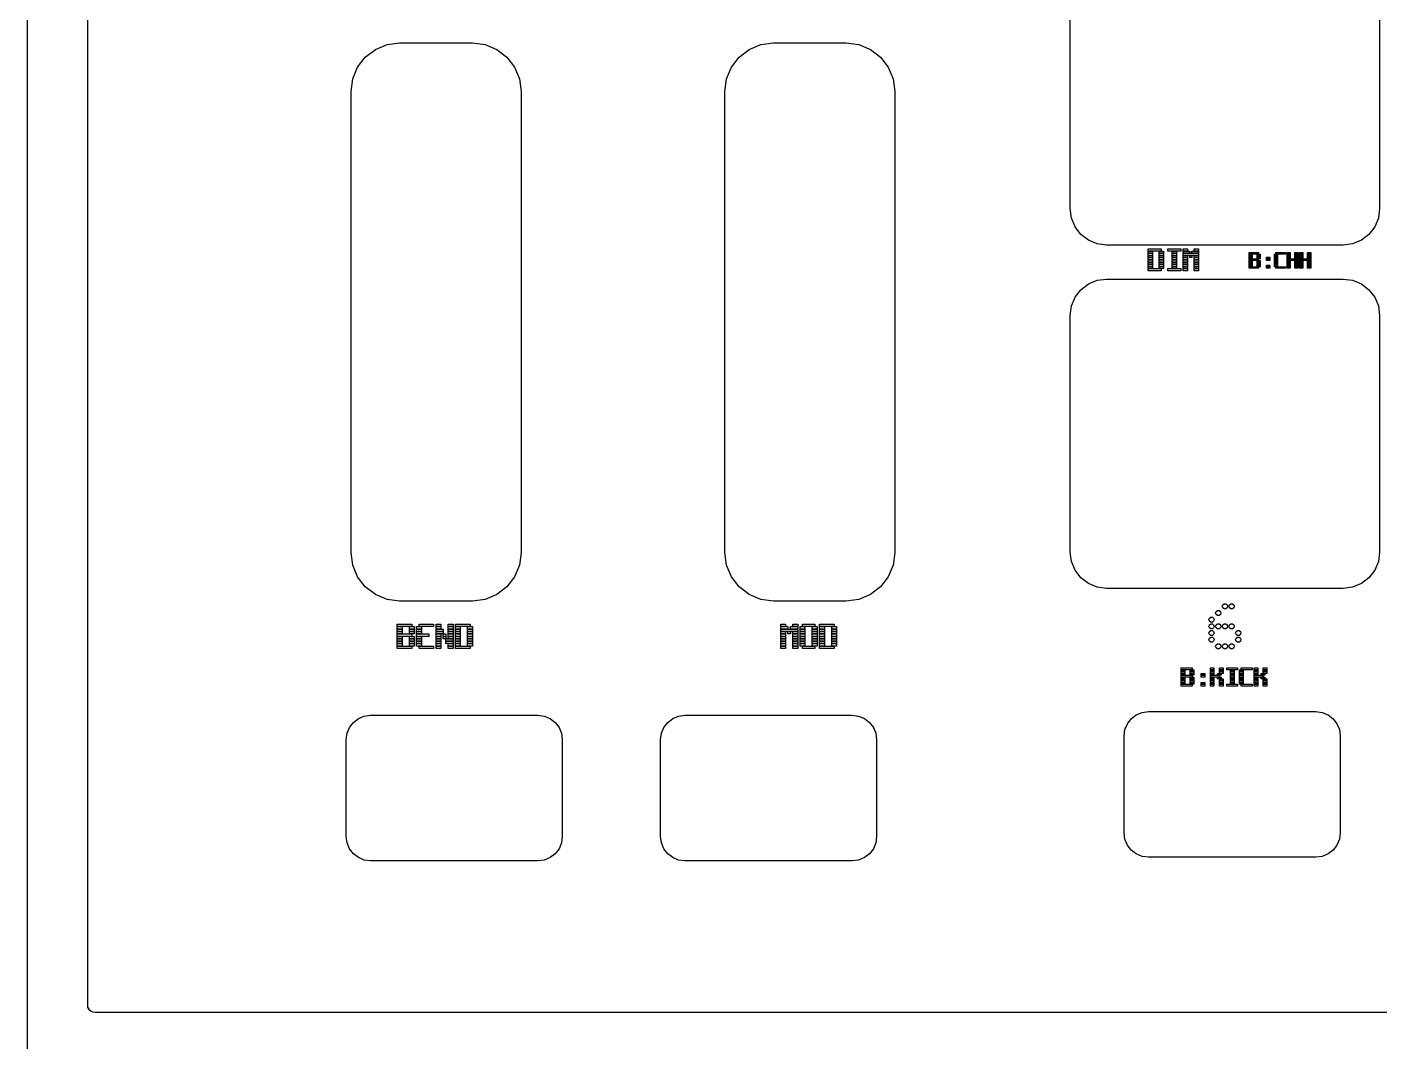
# Model space of a CAD drawing. Header units: millimetres. Extents: x 0 to 390, y 0 to 390.
# Drawn here: x 0 to 111.5, y 111.2 to 194.8 of the extents above; entities that cross this region are included whole.
import ezdxf

# ---------------------------------------------------------------- set-up
doc = ezdxf.new("R2010")
doc.units = ezdxf.units.MM
for name, color, linetype in [('INCISIONE', 7, 'CONTINUOUS'), ('SEGNO', 5, 'CONTINUOUS'), ('TAGLIO', 1, 'CONTINUOUS')]:
    doc.layers.add(name, color=color, linetype=linetype)

msp = doc.modelspace()

# ---------------------------------------------------------------- linework, layer by layer
at = {"layer": 'INCISIONE'}
for points in [[(92.38, 176.51), (93.46, 176.51), (93.46, 176.33), (92.38, 176.33)], [(92.38, 176.33), (92.74, 176.33), (92.74, 176.15), (92.38, 176.15)], [(92.38, 176.15), (92.74, 176.15), (92.74, 175.97), (92.38, 175.97)], [(93.28, 176.33), (93.64, 176.33), (93.64, 176.15), (93.28, 176.15)], [(93.28, 176.15), (93.64, 176.15), (93.64, 175.97), (93.28, 175.97)], [(94, 176.51), (95.08, 176.51), (95.08, 176.33), (94, 176.33)], [(94.36, 176.33), (94.72, 176.33), (94.72, 176.15), (94.36, 176.15)], [(94.36, 176.15), (94.72, 176.15), (94.72, 175.97), (94.36, 175.97)], [(95.26, 176.51), (95.62, 176.51), (95.62, 176.33), (95.26, 176.33)], [(95.26, 176.33), (95.8, 176.33), (95.8, 176.15), (95.26, 176.15)], [(95.26, 176.15), (96.52, 176.15), (96.52, 175.97), (95.26, 175.97)], [(95.98, 176.33), (96.52, 176.33), (96.52, 176.15), (95.98, 176.15)], [(96.16, 176.51), (96.52, 176.51), (96.52, 176.33), (96.16, 176.33)], [(100.7, 176.21), (101.48, 176.21), (101.48, 176.08), (100.7, 176.08)], [(102.91, 176.21), (103.69, 176.21), (103.69, 176.08), (102.91, 176.08)], [(103.82, 176.21), (104.08, 176.21), (104.08, 176.08), (103.82, 176.08)], [(104.47, 176.21), (104.73, 176.21), (104.73, 176.08), (104.47, 176.08)], [(104.86, 176.21), (105.12, 176.21), (105.12, 176.08), (104.86, 176.08)], [(105.51, 176.21), (105.77, 176.21), (105.77, 176.08), (105.51, 176.08)], [(92.38, 175.97), (92.74, 175.97), (92.74, 175.79), (92.38, 175.79)], [(92.38, 175.79), (92.74, 175.79), (92.74, 175.61), (92.38, 175.61)], [(92.38, 175.61), (92.74, 175.61), (92.74, 175.43), (92.38, 175.43)], [(92.38, 175.43), (92.74, 175.43), (92.74, 175.25), (92.38, 175.25)], [(92.38, 175.25), (92.74, 175.25), (92.74, 175.07), (92.38, 175.07)], [(92.38, 175.07), (92.74, 175.07), (92.74, 174.89), (92.38, 174.89)], [(93.28, 175.97), (93.64, 175.97), (93.64, 175.79), (93.28, 175.79)], [(93.28, 175.79), (93.64, 175.79), (93.64, 175.61), (93.28, 175.61)], [(93.28, 175.61), (93.64, 175.61), (93.64, 175.43), (93.28, 175.43)], [(93.28, 175.43), (93.64, 175.43), (93.64, 175.25), (93.28, 175.25)], [(93.28, 175.25), (93.64, 175.25), (93.64, 175.07), (93.28, 175.07)], [(93.28, 175.07), (93.64, 175.07), (93.64, 174.89), (93.28, 174.89)], [(94.36, 175.97), (94.72, 175.97), (94.72, 175.79), (94.36, 175.79)], [(94.36, 175.79), (94.72, 175.79), (94.72, 175.61), (94.36, 175.61)], [(94.36, 175.61), (94.72, 175.61), (94.72, 175.43), (94.36, 175.43)], [(94.36, 175.43), (94.72, 175.43), (94.72, 175.25), (94.36, 175.25)], [(94.36, 175.25), (94.72, 175.25), (94.72, 175.07), (94.36, 175.07)], [(94.36, 175.07), (94.72, 175.07), (94.72, 174.89), (94.36, 174.89)], [(95.26, 175.97), (95.62, 175.97), (95.62, 175.79), (95.26, 175.79)], [(95.26, 175.79), (95.62, 175.79), (95.62, 175.61), (95.26, 175.61)], [(95.26, 175.61), (95.62, 175.61), (95.62, 175.43), (95.26, 175.43)], [(95.26, 175.43), (95.62, 175.43), (95.62, 175.25), (95.26, 175.25)], [(95.26, 175.25), (95.62, 175.25), (95.62, 175.07), (95.26, 175.07)], [(95.26, 175.07), (95.62, 175.07), (95.62, 174.89), (95.26, 174.89)], [(95.8, 175.97), (95.98, 175.97), (95.98, 175.79), (95.8, 175.79)], [(96.16, 175.97), (96.52, 175.97), (96.52, 175.79), (96.16, 175.79)], [(96.16, 175.79), (96.52, 175.79), (96.52, 175.61), (96.16, 175.61)], [(96.16, 175.61), (96.52, 175.61), (96.52, 175.43), (96.16, 175.43)], [(96.16, 175.43), (96.52, 175.43), (96.52, 175.25), (96.16, 175.25)], [(96.16, 175.25), (96.52, 175.25), (96.52, 175.07), (96.16, 175.07)], [(96.16, 175.07), (96.52, 175.07), (96.52, 174.89), (96.16, 174.89)], [(100.7, 176.08), (100.96, 176.08), (100.96, 175.95), (100.7, 175.95)], [(100.7, 175.95), (100.96, 175.95), (100.96, 175.82), (100.7, 175.82)], [(100.7, 175.82), (100.96, 175.82), (100.96, 175.69), (100.7, 175.69)], [(100.7, 175.69), (101.48, 175.69), (101.48, 175.56), (100.7, 175.56)], [(100.7, 175.56), (100.96, 175.56), (100.96, 175.43), (100.7, 175.43)], [(100.7, 175.43), (100.96, 175.43), (100.96, 175.3), (100.7, 175.3)], [(100.7, 175.3), (100.96, 175.3), (100.96, 175.17), (100.7, 175.17)], [(100.7, 175.17), (100.96, 175.17), (100.96, 175.04), (100.7, 175.04)], [(100.7, 175.04), (101.48, 175.04), (101.48, 174.91), (100.7, 174.91)], [(101.35, 176.08), (101.61, 176.08), (101.61, 175.95), (101.35, 175.95)], [(101.35, 175.95), (101.61, 175.95), (101.61, 175.82), (101.35, 175.82)], [(101.35, 175.82), (101.61, 175.82), (101.61, 175.69), (101.35, 175.69)], [(101.35, 175.56), (101.61, 175.56), (101.61, 175.43), (101.35, 175.43)], [(101.35, 175.43), (101.61, 175.43), (101.61, 175.3), (101.35, 175.3)], [(101.35, 175.3), (101.61, 175.3), (101.61, 175.17), (101.35, 175.17)], [(101.35, 175.17), (101.61, 175.17), (101.61, 175.04), (101.35, 175.04)], [(102.13, 175.82), (102.39, 175.82), (102.39, 175.69), (102.13, 175.69)], [(102.13, 175.69), (102.39, 175.69), (102.39, 175.56), (102.13, 175.56)], [(102.13, 175.17), (102.39, 175.17), (102.39, 175.04), (102.13, 175.04)], [(102.13, 175.04), (102.39, 175.04), (102.39, 174.91), (102.13, 174.91)], [(102.78, 176.08), (103.04, 176.08), (103.04, 175.95), (102.78, 175.95)], [(102.78, 175.95), (103.04, 175.95), (103.04, 175.82), (102.78, 175.82)], [(102.78, 175.82), (103.04, 175.82), (103.04, 175.69), (102.78, 175.69)], [(102.78, 175.69), (103.04, 175.69), (103.04, 175.56), (102.78, 175.56)], [(102.78, 175.56), (103.04, 175.56), (103.04, 175.43), (102.78, 175.43)], [(102.78, 175.43), (103.04, 175.43), (103.04, 175.3), (102.78, 175.3)], [(102.78, 175.3), (103.04, 175.3), (103.04, 175.17), (102.78, 175.17)], [(102.78, 175.17), (103.04, 175.17), (103.04, 175.04), (102.78, 175.04)], [(102.91, 175.04), (103.69, 175.04), (103.69, 174.91), (102.91, 174.91)], [(103.82, 176.08), (104.08, 176.08), (104.08, 175.95), (103.82, 175.95)], [(103.82, 175.95), (104.08, 175.95), (104.08, 175.82), (103.82, 175.82)], [(103.82, 175.82), (104.08, 175.82), (104.08, 175.69), (103.82, 175.69)], [(103.82, 175.69), (104.73, 175.69), (104.73, 175.56), (103.82, 175.56)], [(103.82, 175.56), (104.08, 175.56), (104.08, 175.43), (103.82, 175.43)], [(103.82, 175.43), (104.08, 175.43), (104.08, 175.3), (103.82, 175.3)], [(103.82, 175.3), (104.08, 175.3), (104.08, 175.17), (103.82, 175.17)], [(103.82, 175.17), (104.08, 175.17), (104.08, 175.04), (103.82, 175.04)], [(103.82, 175.04), (104.08, 175.04), (104.08, 174.91), (103.82, 174.91)], [(104.47, 176.08), (104.73, 176.08), (104.73, 175.95), (104.47, 175.95)], [(104.47, 175.95), (104.73, 175.95), (104.73, 175.82), (104.47, 175.82)], [(104.47, 175.82), (104.73, 175.82), (104.73, 175.69), (104.47, 175.69)], [(104.47, 175.56), (104.73, 175.56), (104.73, 175.43), (104.47, 175.43)], [(104.47, 175.43), (104.73, 175.43), (104.73, 175.3), (104.47, 175.3)], [(104.47, 175.3), (104.73, 175.3), (104.73, 175.17), (104.47, 175.17)], [(104.47, 175.17), (104.73, 175.17), (104.73, 175.04), (104.47, 175.04)], [(104.47, 175.04), (104.73, 175.04), (104.73, 174.91), (104.47, 174.91)], [(104.86, 176.08), (105.12, 176.08), (105.12, 175.95), (104.86, 175.95)], [(104.86, 175.95), (105.12, 175.95), (105.12, 175.82), (104.86, 175.82)], [(104.86, 175.82), (105.12, 175.82), (105.12, 175.69), (104.86, 175.69)], [(104.86, 175.69), (105.77, 175.69), (105.77, 175.56), (104.86, 175.56)], [(104.86, 175.56), (105.12, 175.56), (105.12, 175.43), (104.86, 175.43)], [(104.86, 175.43), (105.12, 175.43), (105.12, 175.3), (104.86, 175.3)], [(104.86, 175.3), (105.12, 175.3), (105.12, 175.17), (104.86, 175.17)], [(104.86, 175.17), (105.12, 175.17), (105.12, 175.04), (104.86, 175.04)], [(104.86, 175.04), (105.12, 175.04), (105.12, 174.91), (104.86, 174.91)], [(105.51, 176.08), (105.77, 176.08), (105.77, 175.95), (105.51, 175.95)], [(105.51, 175.95), (105.77, 175.95), (105.77, 175.82), (105.51, 175.82)], [(105.51, 175.82), (105.77, 175.82), (105.77, 175.69), (105.51, 175.69)], [(105.51, 175.56), (105.77, 175.56), (105.77, 175.43), (105.51, 175.43)], [(105.51, 175.43), (105.77, 175.43), (105.77, 175.3), (105.51, 175.3)], [(105.51, 175.3), (105.77, 175.3), (105.77, 175.17), (105.51, 175.17)], [(105.51, 175.17), (105.77, 175.17), (105.77, 175.04), (105.51, 175.04)], [(105.51, 175.04), (105.77, 175.04), (105.77, 174.91), (105.51, 174.91)], [(92.38, 174.89), (93.46, 174.89), (93.46, 174.71), (92.38, 174.71)], [(94, 174.89), (95.08, 174.89), (95.08, 174.71), (94, 174.71)], [(95.26, 174.89), (95.62, 174.89), (95.62, 174.71), (95.26, 174.71)], [(96.16, 174.89), (96.52, 174.89), (96.52, 174.71), (96.16, 174.71)], [(98.915, 147.055), (98.874, 146.929), (98.766, 146.851), (98.634, 146.851), (98.526, 146.929), (98.485, 147.055), (98.526, 147.181), (98.634, 147.259), (98.766, 147.259), (98.874, 147.181)], [(99.465, 147.055), (99.424, 146.929), (99.316, 146.851), (99.184, 146.851), (99.076, 146.929), (99.035, 147.055), (99.076, 147.181), (99.184, 147.259), (99.316, 147.259), (99.424, 147.181)], [(97.815, 145.955), (97.774, 145.829), (97.666, 145.751), (97.534, 145.751), (97.426, 145.829), (97.385, 145.955), (97.426, 146.081), (97.534, 146.159), (97.666, 146.159), (97.774, 146.081)], [(98.365, 146.505), (98.324, 146.379), (98.216, 146.301), (98.084, 146.301), (97.976, 146.379), (97.935, 146.505), (97.976, 146.631), (98.084, 146.709), (98.216, 146.709), (98.324, 146.631)], [(30.5, 145.58), (31.7, 145.58), (31.7, 145.38), (30.5, 145.38)], [(30.5, 145.38), (30.9, 145.38), (30.9, 145.18), (30.5, 145.18)], [(30.5, 145.18), (30.9, 145.18), (30.9, 144.98), (30.5, 144.98)], [(30.5, 144.98), (30.9, 144.98), (30.9, 144.78), (30.5, 144.78)], [(31.5, 145.38), (31.9, 145.38), (31.9, 145.18), (31.5, 145.18)], [(31.5, 145.18), (31.9, 145.18), (31.9, 144.98), (31.5, 144.98)], [(31.5, 144.98), (31.9, 144.98), (31.9, 144.78), (31.5, 144.78)], [(32.1, 145.38), (32.5, 145.38), (32.5, 145.18), (32.1, 145.18)], [(32.1, 145.18), (32.5, 145.18), (32.5, 144.98), (32.1, 144.98)], [(32.1, 144.98), (32.5, 144.98), (32.5, 144.78), (32.1, 144.78)], [(32.3, 145.58), (33.5, 145.58), (33.5, 145.38), (32.3, 145.38)], [(33.7, 145.58), (34.1, 145.58), (34.1, 145.38), (33.7, 145.38)], [(33.7, 145.38), (34.1, 145.38), (34.1, 145.18), (33.7, 145.18)], [(33.7, 145.18), (34.3, 145.18), (34.3, 144.98), (33.7, 144.98)], [(33.7, 144.98), (34.3, 144.98), (34.3, 144.78), (33.7, 144.78)], [(34.7, 145.58), (35.1, 145.58), (35.1, 145.38), (34.7, 145.38)], [(34.7, 145.38), (35.1, 145.38), (35.1, 145.18), (34.7, 145.18)], [(34.7, 145.18), (35.1, 145.18), (35.1, 144.98), (34.7, 144.98)], [(34.7, 144.98), (35.1, 144.98), (35.1, 144.78), (34.7, 144.78)], [(35.3, 145.58), (36.5, 145.58), (36.5, 145.38), (35.3, 145.38)], [(35.3, 145.38), (35.7, 145.38), (35.7, 145.18), (35.3, 145.18)], [(35.3, 145.18), (35.7, 145.18), (35.7, 144.98), (35.3, 144.98)], [(35.3, 144.98), (35.7, 144.98), (35.7, 144.78), (35.3, 144.78)], [(36.3, 145.38), (36.7, 145.38), (36.7, 145.18), (36.3, 145.18)], [(36.3, 145.18), (36.7, 145.18), (36.7, 144.98), (36.3, 144.98)], [(36.3, 144.98), (36.7, 144.98), (36.7, 144.78), (36.3, 144.78)], [(62.1, 145.58), (62.5, 145.58), (62.5, 145.38), (62.1, 145.38)], [(62.1, 145.38), (62.7, 145.38), (62.7, 145.18), (62.1, 145.18)], [(62.1, 145.18), (63.5, 145.18), (63.5, 144.98), (62.1, 144.98)], [(62.1, 144.98), (62.5, 144.98), (62.5, 144.78), (62.1, 144.78)], [(62.7, 144.98), (62.9, 144.98), (62.9, 144.78), (62.7, 144.78)], [(62.9, 145.38), (63.5, 145.38), (63.5, 145.18), (62.9, 145.18)], [(63.1, 145.58), (63.5, 145.58), (63.5, 145.38), (63.1, 145.38)], [(63.1, 144.98), (63.5, 144.98), (63.5, 144.78), (63.1, 144.78)], [(63.7, 145.38), (64.1, 145.38), (64.1, 145.18), (63.7, 145.18)], [(63.7, 145.18), (64.1, 145.18), (64.1, 144.98), (63.7, 144.98)], [(63.7, 144.98), (64.1, 144.98), (64.1, 144.78), (63.7, 144.78)], [(63.9, 145.58), (64.9, 145.58), (64.9, 145.38), (63.9, 145.38)], [(64.7, 145.38), (65.1, 145.38), (65.1, 145.18), (64.7, 145.18)], [(64.7, 145.18), (65.1, 145.18), (65.1, 144.98), (64.7, 144.98)], [(64.7, 144.98), (65.1, 144.98), (65.1, 144.78), (64.7, 144.78)], [(65.3, 145.58), (66.5, 145.58), (66.5, 145.38), (65.3, 145.38)], [(65.3, 145.38), (65.7, 145.38), (65.7, 145.18), (65.3, 145.18)], [(65.3, 145.18), (65.7, 145.18), (65.7, 144.98), (65.3, 144.98)], [(65.3, 144.98), (65.7, 144.98), (65.7, 144.78), (65.3, 144.78)], [(66.3, 145.38), (66.7, 145.38), (66.7, 145.18), (66.3, 145.18)], [(66.3, 145.18), (66.7, 145.18), (66.7, 144.98), (66.3, 144.98)], [(66.3, 144.98), (66.7, 144.98), (66.7, 144.78), (66.3, 144.78)], [(97.815, 145.405), (97.774, 145.279), (97.666, 145.201), (97.534, 145.201), (97.426, 145.279), (97.385, 145.405), (97.426, 145.531), (97.534, 145.609), (97.666, 145.609), (97.774, 145.531)], [(97.815, 144.855), (97.774, 144.729), (97.666, 144.651), (97.534, 144.651), (97.426, 144.729), (97.385, 144.855), (97.426, 144.981), (97.534, 145.059), (97.666, 145.059), (97.774, 144.981)], [(98.365, 145.405), (98.324, 145.279), (98.216, 145.201), (98.084, 145.201), (97.976, 145.279), (97.935, 145.405), (97.976, 145.531), (98.084, 145.609), (98.216, 145.609), (98.324, 145.531)], [(98.915, 145.405), (98.874, 145.279), (98.766, 145.201), (98.634, 145.201), (98.526, 145.279), (98.485, 145.405), (98.526, 145.531), (98.634, 145.609), (98.766, 145.609), (98.874, 145.531)], [(99.465, 145.405), (99.424, 145.279), (99.316, 145.201), (99.184, 145.201), (99.076, 145.279), (99.035, 145.405), (99.076, 145.531), (99.184, 145.609), (99.316, 145.609), (99.424, 145.531)], [(100.015, 144.855), (99.974, 144.729), (99.866, 144.651), (99.734, 144.651), (99.626, 144.729), (99.585, 144.855), (99.626, 144.981), (99.734, 145.059), (99.866, 145.059), (99.974, 144.981)], [(30.5, 144.78), (31.7, 144.78), (31.7, 144.58), (30.5, 144.58)], [(30.5, 144.58), (30.9, 144.58), (30.9, 144.38), (30.5, 144.38)], [(30.5, 144.38), (30.9, 144.38), (30.9, 144.18), (30.5, 144.18)], [(30.5, 144.18), (30.9, 144.18), (30.9, 143.98), (30.5, 143.98)], [(30.5, 143.98), (30.9, 143.98), (30.9, 143.78), (30.5, 143.78)], [(31.5, 144.58), (31.9, 144.58), (31.9, 144.38), (31.5, 144.38)], [(31.5, 144.38), (31.9, 144.38), (31.9, 144.18), (31.5, 144.18)], [(31.5, 144.18), (31.9, 144.18), (31.9, 143.98), (31.5, 143.98)], [(31.5, 143.98), (31.9, 143.98), (31.9, 143.78), (31.5, 143.78)], [(32.1, 144.78), (33.1, 144.78), (33.1, 144.58), (32.1, 144.58)], [(32.1, 144.58), (32.5, 144.58), (32.5, 144.38), (32.1, 144.38)], [(32.1, 144.38), (32.5, 144.38), (32.5, 144.18), (32.1, 144.18)], [(32.1, 144.18), (32.5, 144.18), (32.5, 143.98), (32.1, 143.98)], [(32.1, 143.98), (32.5, 143.98), (32.5, 143.78), (32.1, 143.78)], [(33.7, 144.78), (34.1, 144.78), (34.1, 144.58), (33.7, 144.58)], [(33.7, 144.58), (34.1, 144.58), (34.1, 144.38), (33.7, 144.38)], [(33.7, 144.38), (34.1, 144.38), (34.1, 144.18), (33.7, 144.18)], [(33.7, 144.18), (34.1, 144.18), (34.1, 143.98), (33.7, 143.98)], [(33.7, 143.98), (34.1, 143.98), (34.1, 143.78), (33.7, 143.78)], [(34.3, 144.78), (34.5, 144.78), (34.5, 144.58), (34.3, 144.58)], [(34.3, 144.58), (34.5, 144.58), (34.5, 144.38), (34.3, 144.38)], [(34.5, 144.38), (35.1, 144.38), (35.1, 144.18), (34.5, 144.18)], [(34.5, 144.18), (35.1, 144.18), (35.1, 143.98), (34.5, 143.98)], [(34.7, 144.78), (35.1, 144.78), (35.1, 144.58), (34.7, 144.58)], [(34.7, 144.58), (35.1, 144.58), (35.1, 144.38), (34.7, 144.38)], [(34.7, 143.98), (35.1, 143.98), (35.1, 143.78), (34.7, 143.78)], [(35.3, 144.78), (35.7, 144.78), (35.7, 144.58), (35.3, 144.58)], [(35.3, 144.58), (35.7, 144.58), (35.7, 144.38), (35.3, 144.38)], [(35.3, 144.38), (35.7, 144.38), (35.7, 144.18), (35.3, 144.18)], [(35.3, 144.18), (35.7, 144.18), (35.7, 143.98), (35.3, 143.98)], [(35.3, 143.98), (35.7, 143.98), (35.7, 143.78), (35.3, 143.78)], [(36.3, 144.78), (36.7, 144.78), (36.7, 144.58), (36.3, 144.58)], [(36.3, 144.58), (36.7, 144.58), (36.7, 144.38), (36.3, 144.38)], [(36.3, 144.38), (36.7, 144.38), (36.7, 144.18), (36.3, 144.18)], [(36.3, 144.18), (36.7, 144.18), (36.7, 143.98), (36.3, 143.98)], [(36.3, 143.98), (36.7, 143.98), (36.7, 143.78), (36.3, 143.78)], [(62.1, 144.78), (62.5, 144.78), (62.5, 144.58), (62.1, 144.58)], [(62.1, 144.58), (62.5, 144.58), (62.5, 144.38), (62.1, 144.38)], [(62.1, 144.38), (62.5, 144.38), (62.5, 144.18), (62.1, 144.18)], [(62.1, 144.18), (62.5, 144.18), (62.5, 143.98), (62.1, 143.98)], [(62.1, 143.98), (62.5, 143.98), (62.5, 143.78), (62.1, 143.78)], [(63.1, 144.78), (63.5, 144.78), (63.5, 144.58), (63.1, 144.58)], [(63.1, 144.58), (63.5, 144.58), (63.5, 144.38), (63.1, 144.38)], [(63.1, 144.38), (63.5, 144.38), (63.5, 144.18), (63.1, 144.18)], [(63.1, 144.18), (63.5, 144.18), (63.5, 143.98), (63.1, 143.98)], [(63.1, 143.98), (63.5, 143.98), (63.5, 143.78), (63.1, 143.78)], [(63.7, 144.78), (64.1, 144.78), (64.1, 144.58), (63.7, 144.58)], [(63.7, 144.58), (64.1, 144.58), (64.1, 144.38), (63.7, 144.38)], [(63.7, 144.38), (64.1, 144.38), (64.1, 144.18), (63.7, 144.18)], [(63.7, 144.18), (64.1, 144.18), (64.1, 143.98), (63.7, 143.98)], [(63.7, 143.98), (64.1, 143.98), (64.1, 143.78), (63.7, 143.78)], [(64.7, 144.78), (65.1, 144.78), (65.1, 144.58), (64.7, 144.58)], [(64.7, 144.58), (65.1, 144.58), (65.1, 144.38), (64.7, 144.38)], [(64.7, 144.38), (65.1, 144.38), (65.1, 144.18), (64.7, 144.18)], [(64.7, 144.18), (65.1, 144.18), (65.1, 143.98), (64.7, 143.98)], [(64.7, 143.98), (65.1, 143.98), (65.1, 143.78), (64.7, 143.78)], [(65.3, 144.78), (65.7, 144.78), (65.7, 144.58), (65.3, 144.58)], [(65.3, 144.58), (65.7, 144.58), (65.7, 144.38), (65.3, 144.38)], [(65.3, 144.38), (65.7, 144.38), (65.7, 144.18), (65.3, 144.18)], [(65.3, 144.18), (65.7, 144.18), (65.7, 143.98), (65.3, 143.98)], [(65.3, 143.98), (65.7, 143.98), (65.7, 143.78), (65.3, 143.78)], [(66.3, 144.78), (66.7, 144.78), (66.7, 144.58), (66.3, 144.58)], [(66.3, 144.58), (66.7, 144.58), (66.7, 144.38), (66.3, 144.38)], [(66.3, 144.38), (66.7, 144.38), (66.7, 144.18), (66.3, 144.18)], [(66.3, 144.18), (66.7, 144.18), (66.7, 143.98), (66.3, 143.98)], [(66.3, 143.98), (66.7, 143.98), (66.7, 143.78), (66.3, 143.78)], [(97.815, 144.305), (97.774, 144.179), (97.666, 144.101), (97.534, 144.101), (97.426, 144.179), (97.385, 144.305), (97.426, 144.431), (97.534, 144.509), (97.666, 144.509), (97.774, 144.431)], [(98.365, 143.755), (98.324, 143.629), (98.216, 143.551), (98.084, 143.551), (97.976, 143.629), (97.935, 143.755), (97.976, 143.881), (98.084, 143.959), (98.216, 143.959), (98.324, 143.881)], [(98.915, 143.755), (98.874, 143.629), (98.766, 143.551), (98.634, 143.551), (98.526, 143.629), (98.485, 143.755), (98.526, 143.881), (98.634, 143.959), (98.766, 143.959), (98.874, 143.881)], [(99.465, 143.755), (99.424, 143.629), (99.316, 143.551), (99.184, 143.551), (99.076, 143.629), (99.035, 143.755), (99.076, 143.881), (99.184, 143.959), (99.316, 143.959), (99.424, 143.881)], [(100.015, 144.305), (99.974, 144.179), (99.866, 144.101), (99.734, 144.101), (99.626, 144.179), (99.585, 144.305), (99.626, 144.431), (99.734, 144.509), (99.866, 144.509), (99.974, 144.431)], [(30.5, 143.78), (31.7, 143.78), (31.7, 143.58), (30.5, 143.58)], [(32.3, 143.78), (33.5, 143.78), (33.5, 143.58), (32.3, 143.58)], [(33.7, 143.78), (34.1, 143.78), (34.1, 143.58), (33.7, 143.58)], [(34.7, 143.78), (35.1, 143.78), (35.1, 143.58), (34.7, 143.58)], [(35.3, 143.78), (36.5, 143.78), (36.5, 143.58), (35.3, 143.58)], [(62.1, 143.78), (62.5, 143.78), (62.5, 143.58), (62.1, 143.58)], [(63.1, 143.78), (63.5, 143.78), (63.5, 143.58), (63.1, 143.58)], [(63.9, 143.78), (64.9, 143.78), (64.9, 143.58), (63.9, 143.58)], [(65.3, 143.78), (66.5, 143.78), (66.5, 143.58), (65.3, 143.58)], [(95.1, 141.98), (96, 141.98), (96, 141.83), (95.1, 141.83)], [(95.1, 141.83), (95.4, 141.83), (95.4, 141.68), (95.1, 141.68)], [(95.1, 141.68), (95.4, 141.68), (95.4, 141.53), (95.1, 141.53)], [(95.85, 141.83), (96.15, 141.83), (96.15, 141.68), (95.85, 141.68)], [(95.85, 141.68), (96.15, 141.68), (96.15, 141.53), (95.85, 141.53)], [(97.5, 141.98), (97.8, 141.98), (97.8, 141.83), (97.5, 141.83)], [(97.5, 141.83), (97.8, 141.83), (97.8, 141.68), (97.5, 141.68)], [(97.5, 141.68), (97.8, 141.68), (97.8, 141.53), (97.5, 141.53)], [(98.25, 141.98), (98.55, 141.98), (98.55, 141.83), (98.25, 141.83)], [(98.25, 141.83), (98.55, 141.83), (98.55, 141.68), (98.25, 141.68)], [(98.25, 141.68), (98.55, 141.68), (98.55, 141.53), (98.25, 141.53)], [(98.85, 141.98), (99.75, 141.98), (99.75, 141.83), (98.85, 141.83)], [(99.15, 141.83), (99.45, 141.83), (99.45, 141.68), (99.15, 141.68)], [(99.15, 141.68), (99.45, 141.68), (99.45, 141.53), (99.15, 141.53)], [(99.9, 141.83), (100.2, 141.83), (100.2, 141.68), (99.9, 141.68)], [(99.9, 141.68), (100.2, 141.68), (100.2, 141.53), (99.9, 141.53)], [(100.05, 141.98), (100.95, 141.98), (100.95, 141.83), (100.05, 141.83)], [(101.1, 141.98), (101.4, 141.98), (101.4, 141.83), (101.1, 141.83)], [(101.1, 141.83), (101.4, 141.83), (101.4, 141.68), (101.1, 141.68)], [(101.1, 141.68), (101.4, 141.68), (101.4, 141.53), (101.1, 141.53)], [(101.85, 141.98), (102.15, 141.98), (102.15, 141.83), (101.85, 141.83)], [(101.85, 141.83), (102.15, 141.83), (102.15, 141.68), (101.85, 141.68)], [(101.85, 141.68), (102.15, 141.68), (102.15, 141.53), (101.85, 141.53)], [(95.1, 141.53), (95.4, 141.53), (95.4, 141.38), (95.1, 141.38)], [(95.1, 141.38), (96, 141.38), (96, 141.23), (95.1, 141.23)], [(95.1, 141.23), (95.4, 141.23), (95.4, 141.08), (95.1, 141.08)], [(95.1, 141.08), (95.4, 141.08), (95.4, 140.93), (95.1, 140.93)], [(95.1, 140.93), (95.4, 140.93), (95.4, 140.78), (95.1, 140.78)], [(95.1, 140.78), (95.4, 140.78), (95.4, 140.63), (95.1, 140.63)], [(95.1, 140.63), (96, 140.63), (96, 140.48), (95.1, 140.48)], [(95.85, 141.53), (96.15, 141.53), (96.15, 141.38), (95.85, 141.38)], [(95.85, 141.23), (96.15, 141.23), (96.15, 141.08), (95.85, 141.08)], [(95.85, 141.08), (96.15, 141.08), (96.15, 140.93), (95.85, 140.93)], [(95.85, 140.93), (96.15, 140.93), (96.15, 140.78), (95.85, 140.78)], [(95.85, 140.78), (96.15, 140.78), (96.15, 140.63), (95.85, 140.63)], [(96.75, 141.53), (97.05, 141.53), (97.05, 141.38), (96.75, 141.38)], [(96.75, 141.38), (97.05, 141.38), (97.05, 141.23), (96.75, 141.23)], [(96.75, 140.78), (97.05, 140.78), (97.05, 140.63), (96.75, 140.63)], [(96.75, 140.63), (97.05, 140.63), (97.05, 140.48), (96.75, 140.48)], [(97.5, 141.53), (97.8, 141.53), (97.8, 141.38), (97.5, 141.38)], [(97.5, 141.38), (98.25, 141.38), (98.25, 141.23), (97.5, 141.23)], [(97.5, 141.23), (97.8, 141.23), (97.8, 141.08), (97.5, 141.08)], [(97.5, 141.08), (97.8, 141.08), (97.8, 140.93), (97.5, 140.93)], [(97.5, 140.93), (97.8, 140.93), (97.8, 140.78), (97.5, 140.78)], [(97.5, 140.78), (97.8, 140.78), (97.8, 140.63), (97.5, 140.63)], [(97.5, 140.63), (97.8, 140.63), (97.8, 140.48), (97.5, 140.48)], [(98.1, 141.53), (98.4, 141.53), (98.4, 141.38), (98.1, 141.38)], [(98.1, 141.23), (98.4, 141.23), (98.4, 141.08), (98.1, 141.08)], [(98.25, 141.08), (98.55, 141.08), (98.55, 140.93), (98.25, 140.93)], [(98.25, 140.93), (98.55, 140.93), (98.55, 140.78), (98.25, 140.78)], [(98.25, 140.78), (98.55, 140.78), (98.55, 140.63), (98.25, 140.63)], [(98.25, 140.63), (98.55, 140.63), (98.55, 140.48), (98.25, 140.48)], [(98.85, 140.63), (99.75, 140.63), (99.75, 140.48), (98.85, 140.48)], [(99.15, 141.53), (99.45, 141.53), (99.45, 141.38), (99.15, 141.38)], [(99.15, 141.38), (99.45, 141.38), (99.45, 141.23), (99.15, 141.23)], [(99.15, 141.23), (99.45, 141.23), (99.45, 141.08), (99.15, 141.08)], [(99.15, 141.08), (99.45, 141.08), (99.45, 140.93), (99.15, 140.93)], [(99.15, 140.93), (99.45, 140.93), (99.45, 140.78), (99.15, 140.78)], [(99.15, 140.78), (99.45, 140.78), (99.45, 140.63), (99.15, 140.63)], [(99.9, 141.53), (100.2, 141.53), (100.2, 141.38), (99.9, 141.38)], [(99.9, 141.38), (100.2, 141.38), (100.2, 141.23), (99.9, 141.23)], [(99.9, 141.23), (100.2, 141.23), (100.2, 141.08), (99.9, 141.08)], [(99.9, 141.08), (100.2, 141.08), (100.2, 140.93), (99.9, 140.93)], [(99.9, 140.93), (100.2, 140.93), (100.2, 140.78), (99.9, 140.78)], [(99.9, 140.78), (100.2, 140.78), (100.2, 140.63), (99.9, 140.63)], [(100.05, 140.63), (100.95, 140.63), (100.95, 140.48), (100.05, 140.48)], [(101.1, 141.53), (101.4, 141.53), (101.4, 141.38), (101.1, 141.38)], [(101.1, 141.38), (101.85, 141.38), (101.85, 141.23), (101.1, 141.23)], [(101.1, 141.23), (101.4, 141.23), (101.4, 141.08), (101.1, 141.08)], [(101.1, 141.08), (101.4, 141.08), (101.4, 140.93), (101.1, 140.93)], [(101.1, 140.93), (101.4, 140.93), (101.4, 140.78), (101.1, 140.78)], [(101.1, 140.78), (101.4, 140.78), (101.4, 140.63), (101.1, 140.63)], [(101.1, 140.63), (101.4, 140.63), (101.4, 140.48), (101.1, 140.48)], [(101.7, 141.53), (102, 141.53), (102, 141.38), (101.7, 141.38)], [(101.7, 141.23), (102, 141.23), (102, 141.08), (101.7, 141.08)], [(101.85, 141.08), (102.15, 141.08), (102.15, 140.93), (101.85, 140.93)], [(101.85, 140.93), (102.15, 140.93), (102.15, 140.78), (101.85, 140.78)], [(101.85, 140.78), (102.15, 140.78), (102.15, 140.63), (101.85, 140.63)], [(101.85, 140.63), (102.15, 140.63), (102.15, 140.48), (101.85, 140.48)]]:
    msp.add_lwpolyline(points, close=True, dxfattribs=at)
at = {"layer": 'SEGNO'}
msp.add_lwpolyline([(0, 0), (390, 0), (390, 390), (0, 390)], close=True, dxfattribs=at)
at = {"layer": 'TAGLIO'}
for points in [[(363.5, 113.58), (5.6, 113.58), (5.445, 113.6), (5.3, 113.66), (5.176, 113.756), (5.08, 113.88), (5.02, 114.025), (5, 114.18), (5, 238.78), (5.02, 238.935), (5.08, 239.08), (5.176, 239.204), (5.3, 239.3), (5.445, 239.36), (5.6, 239.38), (363.5, 239.38)], [(111.45, 199.33), (111.45, 179.83), (111.348, 179.054), (111.048, 178.33), (110.571, 177.709), (109.95, 177.232), (109.226, 176.932), (108.45, 176.83), (88.95, 176.83), (88.174, 176.932), (87.45, 177.232), (86.829, 177.709), (86.352, 178.33), (86.052, 179.054), (85.95, 179.83), (85.95, 199.33)]]:
    msp.add_lwpolyline(points, dxfattribs=at)
for points in [[(36.7, 193.48), (37.735, 193.344), (38.7, 192.944), (39.528, 192.308), (40.164, 191.48), (40.564, 190.515), (40.7, 189.48), (40.7, 151.48), (40.564, 150.445), (40.164, 149.48), (39.528, 148.652), (38.7, 148.016), (37.735, 147.616), (36.7, 147.48), (30.7, 147.48), (29.665, 147.616), (28.7, 148.016), (27.872, 148.652), (27.236, 149.48), (26.836, 150.445), (26.7, 151.48), (26.7, 189.48), (26.836, 190.515), (27.236, 191.48), (27.872, 192.308), (28.7, 192.944), (29.665, 193.344), (30.7, 193.48)], [(67.5, 193.48), (68.535, 193.344), (69.5, 192.944), (70.328, 192.308), (70.964, 191.48), (71.364, 190.515), (71.5, 189.48), (71.5, 151.48), (71.364, 150.445), (70.964, 149.48), (70.328, 148.652), (69.5, 148.016), (68.535, 147.616), (67.5, 147.48), (61.5, 147.48), (60.465, 147.616), (59.5, 148.016), (58.672, 148.652), (58.036, 149.48), (57.636, 150.445), (57.5, 151.48), (57.5, 189.48), (57.636, 190.515), (58.036, 191.48), (58.672, 192.308), (59.5, 192.944), (60.465, 193.344), (61.5, 193.48)], [(108.45, 174.03), (109.226, 173.928), (109.95, 173.628), (110.571, 173.151), (111.048, 172.53), (111.348, 171.806), (111.45, 171.03), (111.45, 151.53), (111.348, 150.754), (111.048, 150.03), (110.571, 149.409), (109.95, 148.932), (109.226, 148.632), (108.45, 148.53), (88.95, 148.53), (88.174, 148.632), (87.45, 148.932), (86.829, 149.409), (86.352, 150.03), (86.052, 150.754), (85.95, 151.53), (85.95, 171.03), (86.052, 171.806), (86.352, 172.53), (86.829, 173.151), (87.45, 173.628), (88.174, 173.928), (88.95, 174.03)], [(106.2, 138.38), (106.718, 138.312), (107.2, 138.112), (107.614, 137.794), (107.932, 137.38), (108.132, 136.898), (108.2, 136.38), (108.2, 128.38), (108.132, 127.862), (107.932, 127.38), (107.614, 126.966), (107.2, 126.648), (106.718, 126.448), (106.2, 126.38), (92.4, 126.38), (91.882, 126.448), (91.4, 126.648), (90.986, 126.966), (90.668, 127.38), (90.468, 127.862), (90.4, 128.38), (90.4, 136.38), (90.468, 136.898), (90.668, 137.38), (90.986, 137.794), (91.4, 138.112), (91.882, 138.312), (92.4, 138.38)], [(42.1, 138.08), (42.618, 138.012), (43.1, 137.812), (43.514, 137.494), (43.832, 137.08), (44.032, 136.598), (44.1, 136.08), (44.1, 128.08), (44.032, 127.562), (43.832, 127.08), (43.514, 126.666), (43.1, 126.348), (42.618, 126.148), (42.1, 126.08), (28.3, 126.08), (27.782, 126.148), (27.3, 126.348), (26.886, 126.666), (26.568, 127.08), (26.368, 127.562), (26.3, 128.08), (26.3, 136.08), (26.368, 136.598), (26.568, 137.08), (26.886, 137.494), (27.3, 137.812), (27.782, 138.012), (28.3, 138.08)], [(68, 138.08), (68.518, 138.012), (69, 137.812), (69.414, 137.494), (69.732, 137.08), (69.932, 136.598), (70, 136.08), (70, 128.08), (69.932, 127.562), (69.732, 127.08), (69.414, 126.666), (69, 126.348), (68.518, 126.148), (68, 126.08), (54.2, 126.08), (53.682, 126.148), (53.2, 126.348), (52.786, 126.666), (52.468, 127.08), (52.268, 127.562), (52.2, 128.08), (52.2, 136.08), (52.268, 136.598), (52.468, 137.08), (52.786, 137.494), (53.2, 137.812), (53.682, 138.012), (54.2, 138.08)]]:
    msp.add_lwpolyline(points, close=True, dxfattribs=at)

doc.saveas('drawing.dxf')
